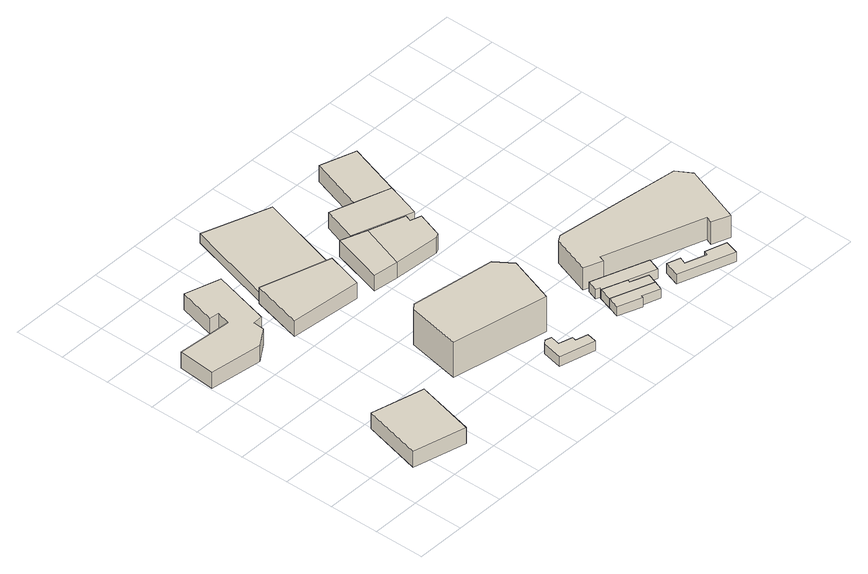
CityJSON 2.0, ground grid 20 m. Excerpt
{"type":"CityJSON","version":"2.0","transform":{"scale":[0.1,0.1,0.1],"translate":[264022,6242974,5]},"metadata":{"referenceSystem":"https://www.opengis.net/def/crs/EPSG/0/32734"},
"CityObjects":{
"building1":{"type":"Building","attributes":{"address":"10 Frere Street Woodstock Cape Town","building":"commercial","building:levels":2,"building_height":6.9,"plus_code":"4FRW3CFW+5XH","ground_height":6.54,"roof_height":13.44},"geometry":[{"type":"Solid","lod":"1","boundaries":[[[[0,1,2,3]],[[1,4,5,2]],[[4,6,7,5]],[[6,0,3,7]],[[3,2,5,7]],[[6,4,1,0]]]]}]},
"building2":{"type":"Building","attributes":{"building":"retail","building:levels":2,"building_height":6.9,"plus_code":"4FRW3CFX+F2M","ground_height":5.8,"roof_height":12.7},"geometry":[{"type":"Solid","lod":"1","boundaries":[[[[8,9,10,11]],[[9,12,13,10]],[[12,14,15,13]],[[14,16,17,15]],[[16,18,19,17]],[[18,20,21,19]],[[20,22,23,21]],[[22,24,25,23]],[[24,26,27,25]],[[26,28,29,27]],[[28,8,11,29]],[[11,10,13,15,17,19,21,23,25,27,29]],[[28,26,24,22,20,18,16,14,12,9,8]]]]}]},
"building3":{"type":"Building","attributes":{"address":"Woodstock","building":"retail","building:levels":2,"building_height":6.9,"plus_code":"4FRW3CFX+C4M","ground_height":5.91,"roof_height":12.81},"geometry":[{"type":"Solid","lod":"1","boundaries":[[[[30,31,32,33]],[[31,34,35,32]],[[34,36,37,35]],[[36,30,33,37]],[[33,32,35,37]],[[36,34,31,30]]]]}]},
"building4":{"type":"Building","attributes":{"address":"108 Albert Road Woodstock Cape Town","building":"commercial","building:levels":5,"building_height":15.3,"plus_code":"4FRW3CFX+66M","ground_height":6.08,"roof_height":21.38},"geometry":[{"type":"Solid","lod":"1","boundaries":[[[[38,39,40,41]],[[39,42,43,40]],[[42,44,45,43]],[[44,46,47,45]],[[46,48,49,47]],[[48,38,41,49]],[[41,40,43,45,47,49]],[[48,46,44,42,39,38]]]]}]},
"building5":{"type":"Building","attributes":{"address":"Church Street Woodstock Cape Town","building":"yes","building:levels":1,"building_height":4.1,"plus_code":"4FRW3CFX+47J","ground_height":7.12,"roof_height":11.22},"geometry":[{"type":"Solid","lod":"1","boundaries":[[[[50,51,52,53]],[[51,54,55,52]],[[54,56,57,55]],[[56,58,59,57]],[[58,60,61,59]],[[60,62,63,61]],[[62,64,65,63]],[[64,66,67,65]],[[66,50,53,67]],[[53,52,55,57,59,61,63,65,67]],[[66,64,62,60,58,56,54,51,50]]]]}]},
"building6":{"type":"Building","attributes":{"address":"5 Fareham Street Woodstock Cape Town","building":"industrial","building:levels":1,"building_height":4.1,"plus_code":"4FRW3CFX+G5J","ground_height":5.54,"roof_height":9.64},"geometry":[{"type":"Solid","lod":"1","boundaries":[[[[68,69,70,71]],[[69,72,73,70]],[[72,74,75,73]],[[74,76,77,75]],[[76,78,79,77]],[[78,68,71,79]],[[71,70,73,75,77,79]],[[78,76,74,72,69,68]]]]}]},
"building7":{"type":"Building","attributes":{"address":"139 Albert Road Woodstock Cape Town","building":"yes","building:levels":2,"building_height":6.9,"plus_code":"4FRW3CFX+C6H","ground_height":5.9,"roof_height":12.8},"geometry":[{"type":"Solid","lod":"1","boundaries":[[[[80,81,82,83]],[[81,84,85,82]],[[84,86,87,85]],[[86,80,83,87]],[[83,82,85,87]],[[86,84,81,80]]]]}]},
"building8":{"type":"Building","attributes":{"address":"Battery Centre Woodstock 141 Albert Road Woodstock Cape Town","building":"retail","building:levels":2,"building_height":6.9,"plus_code":"4FRW3CFX+C75","ground_height":5.9,"roof_height":12.8},"geometry":[{"type":"Solid","lod":"1","boundaries":[[[[80,88,89,83]],[[88,90,91,89]],[[90,92,93,91]],[[92,94,95,93]],[[94,96,97,95]],[[96,81,82,97]],[[81,80,83,82]],[[83,89,91,93,95,97,82]],[[81,96,94,92,90,88,80]]]]}]},
"building9":{"type":"Building","attributes":{"address":"5 Church Street Woodstock Cape Town","building":"house","building:levels":1,"building_height":4.1,"plus_code":"4FRW3CFX+4CF","ground_height":7.54,"roof_height":11.64},"geometry":[{"type":"Solid","lod":"1","boundaries":[[[[98,99,100,101]],[[99,102,103,100]],[[102,104,105,103]],[[104,106,107,105]],[[106,108,109,107]],[[108,98,101,109]],[[101,100,103,105,107,109]],[[108,106,104,102,99,98]]]]}]},
"building10":{"type":"Building","attributes":{"address":"38 Lower Church Street Woodstock Cape Town","building":"retail","building:levels":2,"building_height":6.9,"plus_code":"4FRW3CFX+F8F","ground_height":5.53,"roof_height":12.43},"geometry":[{"type":"Solid","lod":"1","boundaries":[[[[110,111,112,113]],[[111,114,115,112]],[[114,116,117,115]],[[116,118,119,117]],[[118,110,113,119]],[[113,112,115,117,119]],[[118,116,114,111,110]]]]}]},
"building11":{"type":"Building","attributes":{"address":"3 Church Street Woodstock Cape Town","building":"house","building:levels":1,"building_height":4.1,"plus_code":"4FRW3CFX+4CV","ground_height":7.54,"roof_height":11.64},"geometry":[{"type":"Solid","lod":"1","boundaries":[[[[120,98,101,121]],[[98,108,109,101]],[[108,122,123,109]],[[122,124,125,123]],[[124,126,127,125]],[[126,120,121,127]],[[121,101,109,123,125,127]],[[126,124,122,108,98,120]]]]}]},
"building12":{"type":"Building","attributes":{"address":"1 Church Street Woodstock Cape Town","building":"house","building:levels":1,"building_height":4.1,"plus_code":"4FRW3CFX+5C5","ground_height":7.54,"roof_height":11.64},"geometry":[{"type":"Solid","lod":"1","boundaries":[[[[120,126,127,121]],[[126,128,129,127]],[[128,130,131,129]],[[130,132,133,131]],[[132,134,135,133]],[[134,136,137,135]],[[136,120,121,137]],[[121,127,129,131,133,135,137]],[[136,134,132,130,128,126,120]]]]}]},
"building13":{"type":"Building","attributes":{"address":"32 Lower Church Street Woodstock Cape Town","building":"retail","building:levels":2,"building_height":6.9,"plus_code":"4FRW3CFX+G9C","ground_height":5.38,"roof_height":12.28},"geometry":[{"type":"Solid","lod":"1","boundaries":[[[[138,139,140,141]],[[139,142,143,140]],[[142,144,145,143]],[[144,138,141,145]],[[141,140,143,145]],[[144,142,139,138]]]]}]},
"building14":{"type":"Building","attributes":{"address":"12 Cavendish Square Woodstock Cape Town","building":"house","building:levels":1,"building_height":4.1,"plus_code":"4FRW3CFX+4G3","ground_height":7.78,"roof_height":11.88},"geometry":[{"type":"Solid","lod":"1","boundaries":[[[[146,147,148,149]],[[147,150,151,148]],[[150,152,153,151]],[[152,154,155,153]],[[154,156,157,155]],[[156,158,159,157]],[[158,160,161,159]],[[160,146,149,161]],[[149,148,151,153,155,157,159,161]],[[160,158,156,154,152,150,147,146]]]]}]},
"building15":{"type":"Building","attributes":{"address":"Cape Town Forensics Chemist Laboratory 120 Albert Road Woodstock Cape Town","building":"laboratory","building:levels":3,"operator":"National Health Laboratory Service","building_height":9.7,"plus_code":"4FRW3CFX+5GQ","ground_height":6.88,"roof_height":16.58},"geometry":[{"type":"Solid","lod":"1","boundaries":[[[[162,163,164,165]],[[163,166,167,164]],[[166,168,169,167]],[[168,170,171,169]],[[170,172,173,171]],[[172,174,175,173]],[[174,176,177,175]],[[176,178,179,177]],[[178,180,181,179]],[[180,162,165,181]],[[165,164,167,169,171,173,175,177,179,181]],[[180,178,176,174,172,170,168,166,163,162]]]]}]}
},
"vertices":[
[340,70,15],[401,311,15],[401,311,84],[340,70,84],[189,363,15],[189,363,84],[128,122,15],[128,122,84],
[17,1060,8],[4,911,8],[4,911,77],[17,1060,77],[217,883,8],[217,883,77],[291,932,8],[291,932,77],[295,976,8],[295,976,77],[334,977,8],[334,977,77],[397,1212,8],[397,1212,77],[255,1255,8],[255,1255,77],[215,1103,8],[215,1103,77],[253,1098,8],[253,1098,77],[238,1043,8],[238,1043,77],
[723,1001,9],[445,1085,9],[445,1085,78],[723,1001,78],[391,880,9],[391,880,78],[680,852,9],[680,852,78],
[982,517,11],[643,566,11],[643,566,164],[982,517,164],[620,549,11],[620,549,164],[578,334,11],[578,334,164],[965,256,11],[965,256,164],[1031,449,11],[1031,449,164],
[990,59,21],[998,100,21],[998,100,62],[990,59,62],[949,114,21],[949,114,62],[953,129,21],[953,129,62],[899,145,21],[899,145,62],[907,183,21],[907,183,62],[882,191,21],[882,191,62],[864,178,21],[864,178,62],[846,95,21],[846,95,62],
[824,1355,5],[558,1446,5],[558,1446,46],[824,1355,46],[456,1093,5],[456,1093,46],[644,1039,5],[644,1039,46],[647,1051,5],[647,1051,46],[729,1029,5],[729,1029,46],
[850,822,9],[912,1007,9],[912,1007,78],[850,822,78],[809,1044,9],[809,1044,78],[748,834,9],[748,834,78],
[1036,808,9],[1036,808,78],[1053,817,9],[1053,817,78],[1088,920,9],[1088,920,78],[1045,934,9],[1045,934,78],[1054,960,9],[1054,960,78],
[1186,167,25],[1169,120,25],[1169,120,66],[1186,167,66],[1263,86,25],[1263,86,66],[1267,95,25],[1267,95,66],[1338,70,25],[1338,70,66],[1352,108,25],[1352,108,66],
[1138,1096,5],[995,1141,5],[995,1141,74],[1138,1096,74],[900,1172,5],[900,1172,74],[854,1034,5],[854,1034,74],[1093,955,5],[1093,955,74],
[1203,220,25],[1203,220,66],[1366,148,25],[1366,148,66],[1296,174,25],[1296,174,66],[1300,185,25],[1300,185,66],
[1409,146,25],[1409,146,66],[1428,198,25],[1428,198,66],[1206,277,25],[1206,277,66],[1190,234,25],[1190,234,66],[1206,228,25],[1206,228,66],
[1138,1096,4],[1208,1313,4],[1208,1313,73],[1138,1096,73],[1066,1359,4],[1066,1359,73],[995,1141,4],[995,1141,73],
[1648,4,28],[1664,60,28],[1664,60,69],[1648,4,69],[1579,87,28],[1579,87,69],[1572,69,28],[1572,69,69],[1490,97,28],[1490,97,69],[1500,124,28],[1500,124,69],[1448,142,28],[1448,142,69],[1426,79,28],[1426,79,69],
[1203,301,19],[1276,273,19],[1276,273,116],[1203,301,116],[1285,296,19],[1285,296,116],[1677,161,19],[1677,161,116],[1668,134,19],[1668,134,116],[1739,107,19],[1739,107,116],[1826,347,19],[1826,347,116],[1790,406,19],[1790,406,116],[1281,471,19],[1281,471,116],[1257,457,19],[1257,457,116]
]}
